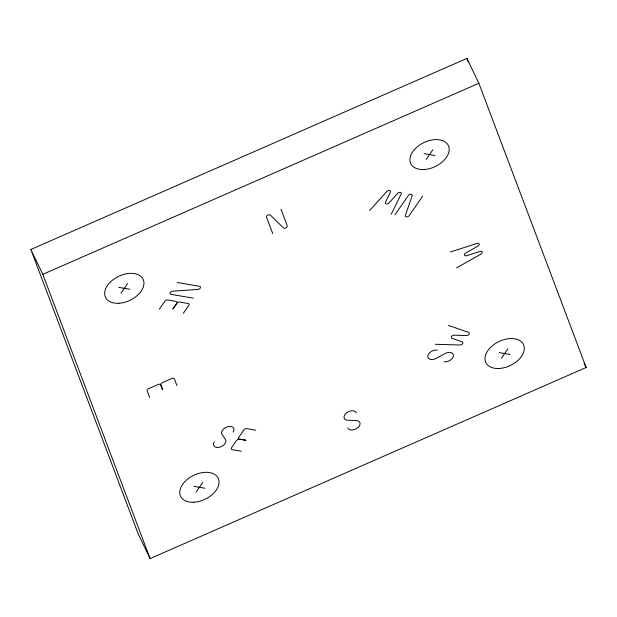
<?xml version="1.0" encoding="UTF-8"?>
<svg xmlns="http://www.w3.org/2000/svg" width="617" height="617" viewBox="0 0 617 617"><rect width="100%" height="100%" fill="white"/><g stroke="black" fill="none" stroke-linecap="round" stroke-linejoin="round"><path stroke-width="0.93" d="M391.232 214.261L401.22 193.993A2.26 1.442 -25.7 0 0 400.348 192.342A2.26 1.442 -25.7 0 0 397.618 193.376L389.026 202.893A2.26 1.442 -25.7 0 1 386.296 203.926A2.26 1.442 -25.7 0 1 385.424 202.276L390.414 192.142A2.26 1.442 -25.7 0 0 389.543 190.491A2.26 1.442 -25.7 0 0 386.813 191.525L369.622 210.551M120.994 293.121L127.626 283.519M159.356 309.132L164.808 301.258A2.237 1.419 -25.7 0 1 167.701 299.993L176.069 301.428A2.237 1.419 -25.7 0 1 176.778 303.309L172.822 309.094L176.855 303.325A2.237 1.419 -25.7 0 1 179.74 302.052L188.108 303.487A2.237 1.419 -25.7 0 1 188.817 305.376L183.372 313.251M196.083 492.088L202.723 482.494M426.239 159.356L432.879 149.761M394.903 214.893L408.346 195.466A2.237 1.427 -25.7 0 1 410.976 194.193A2.237 1.427 -25.7 0 1 412.171 195.666L405.377 215.387A2.237 1.419 -25.7 0 0 406.557 216.875A2.237 1.419 -25.7 0 0 409.202 215.588L422.645 196.152M501.328 358.33L507.968 348.728M456.464 267.955L480.944 254.127A2.26 1.442 -25.7 0 0 482.186 252.029A2.26 1.442 -25.7 0 0 479.941 251.458L466.691 255.708A2.26 1.442 -25.7 0 1 464.447 255.145A2.26 1.442 -25.7 0 1 465.688 253.047L477.928 246.129A2.26 1.442 -25.7 0 0 479.17 244.031A2.26 1.442 -25.7 0 0 476.918 243.468L450.425 251.967M30.85 249.499L466.915 58.414L478.877 83.264L586.15 367.501L150.085 558.586L138.123 533.736L30.85 249.499L42.812 274.349L150.085 558.586M42.812 274.349L478.877 83.264M435.301 344.286L459.935 344.988A2.26 1.442 -25.7 0 0 462.565 343.677A2.26 1.442 -25.7 0 0 462.118 341.833L451.976 338.34A2.26 1.442 -25.7 0 1 451.528 336.496A2.26 1.442 -25.7 0 1 454.158 335.185L466.475 335.532A2.26 1.442 -25.7 0 0 469.097 334.221A2.26 1.442 -25.7 0 0 468.658 332.386L448.374 325.383M424.072 153.618L435.039 155.499M177.249 282.486L199.461 286.296A2.237 1.419 -25.7 0 1 200.294 287.969A2.237 1.419 -25.7 0 1 197.779 289.473L172.729 291.17A2.237 1.427 -25.7 0 0 170.246 292.674A2.237 1.427 -25.7 0 0 171.056 294.348L193.268 298.158M118.826 287.383L129.794 289.265M499.161 352.585L510.136 354.466M255.762 430.203L246.754 428.661A2.237 1.419 -25.7 0 0 243.869 429.926L238.802 437.245A2.237 1.419 -25.7 0 0 239.512 439.134L246.098 440.299L239.465 439.196A2.237 1.419 -25.7 0 0 236.581 440.469L231.514 447.78A2.237 1.419 -25.7 0 0 232.223 449.67L241.232 451.212M193.915 486.35L204.89 488.232M584.091 363.22L586.15 367.501M466.915 58.414L468.272 62.009M281.036 209.294L287.237 225.729A2.237 1.419 -25.7 0 1 285.956 227.827A2.237 1.419 -25.7 0 1 283.35 227.835L270.439 215.094A2.237 1.427 -25.7 0 0 267.84 215.117A2.237 1.427 -25.7 0 0 266.544 217.199L272.745 233.627M176.925 385.586L174.41 378.923A2.237 1.419 -25.7 0 0 171.865 378.491L162.371 382.648A2.237 1.419 -25.7 0 0 160.829 384.877L162.626 389.782L160.744 384.915A2.237 1.419 -25.7 0 0 158.191 384.484L148.697 388.641A2.237 1.419 -25.7 0 0 147.155 390.87L149.669 397.533M233.133 432.093A6.656 4.234 -25.7 0 0 228.028 426.609A6.656 4.234 -25.7 0 0 222.135 434.638L225.328 439.242A6.656 4.234 -25.7 0 1 219.436 447.271A6.656 4.234 -25.7 0 1 214.33 441.787M356.325 412.827A6.656 4.234 -25.7 0 0 345.99 413.297A6.656 4.234 -25.7 0 0 348.227 420.277L355.855 420.516A6.656 4.234 -25.7 0 1 358.091 427.496A6.656 4.234 -25.7 0 1 347.749 427.974M437.322 350.086A6.656 4.234 -25.7 0 0 427.805 356.233A6.656 4.234 -25.7 0 0 436.851 358.084L444.456 353.811A6.656 4.234 -25.7 0 1 453.51 355.654A6.656 4.234 -25.7 0 1 443.993 361.801M193.931 502.238A20.847 13.258 -25.7 0 0 218.48 478.931A20.847 13.258 -25.7 0 0 185.802 480.697A20.847 13.258 -25.7 0 0 193.931 502.238M499.176 368.48A20.847 13.258 -25.7 0 0 523.725 345.165A20.847 13.258 -25.7 0 0 491.047 346.939A20.847 13.258 -25.7 0 0 499.176 368.48M118.834 303.271A20.847 13.258 -25.7 0 0 143.391 279.964A20.847 13.258 -25.7 0 0 110.705 281.73A20.847 13.258 -25.7 0 0 118.834 303.271M424.08 169.513A20.847 13.258 -25.7 0 0 448.636 146.198A20.847 13.258 -25.7 0 0 415.951 147.972A20.847 13.258 -25.7 0 0 424.08 169.513"/></g></svg>
